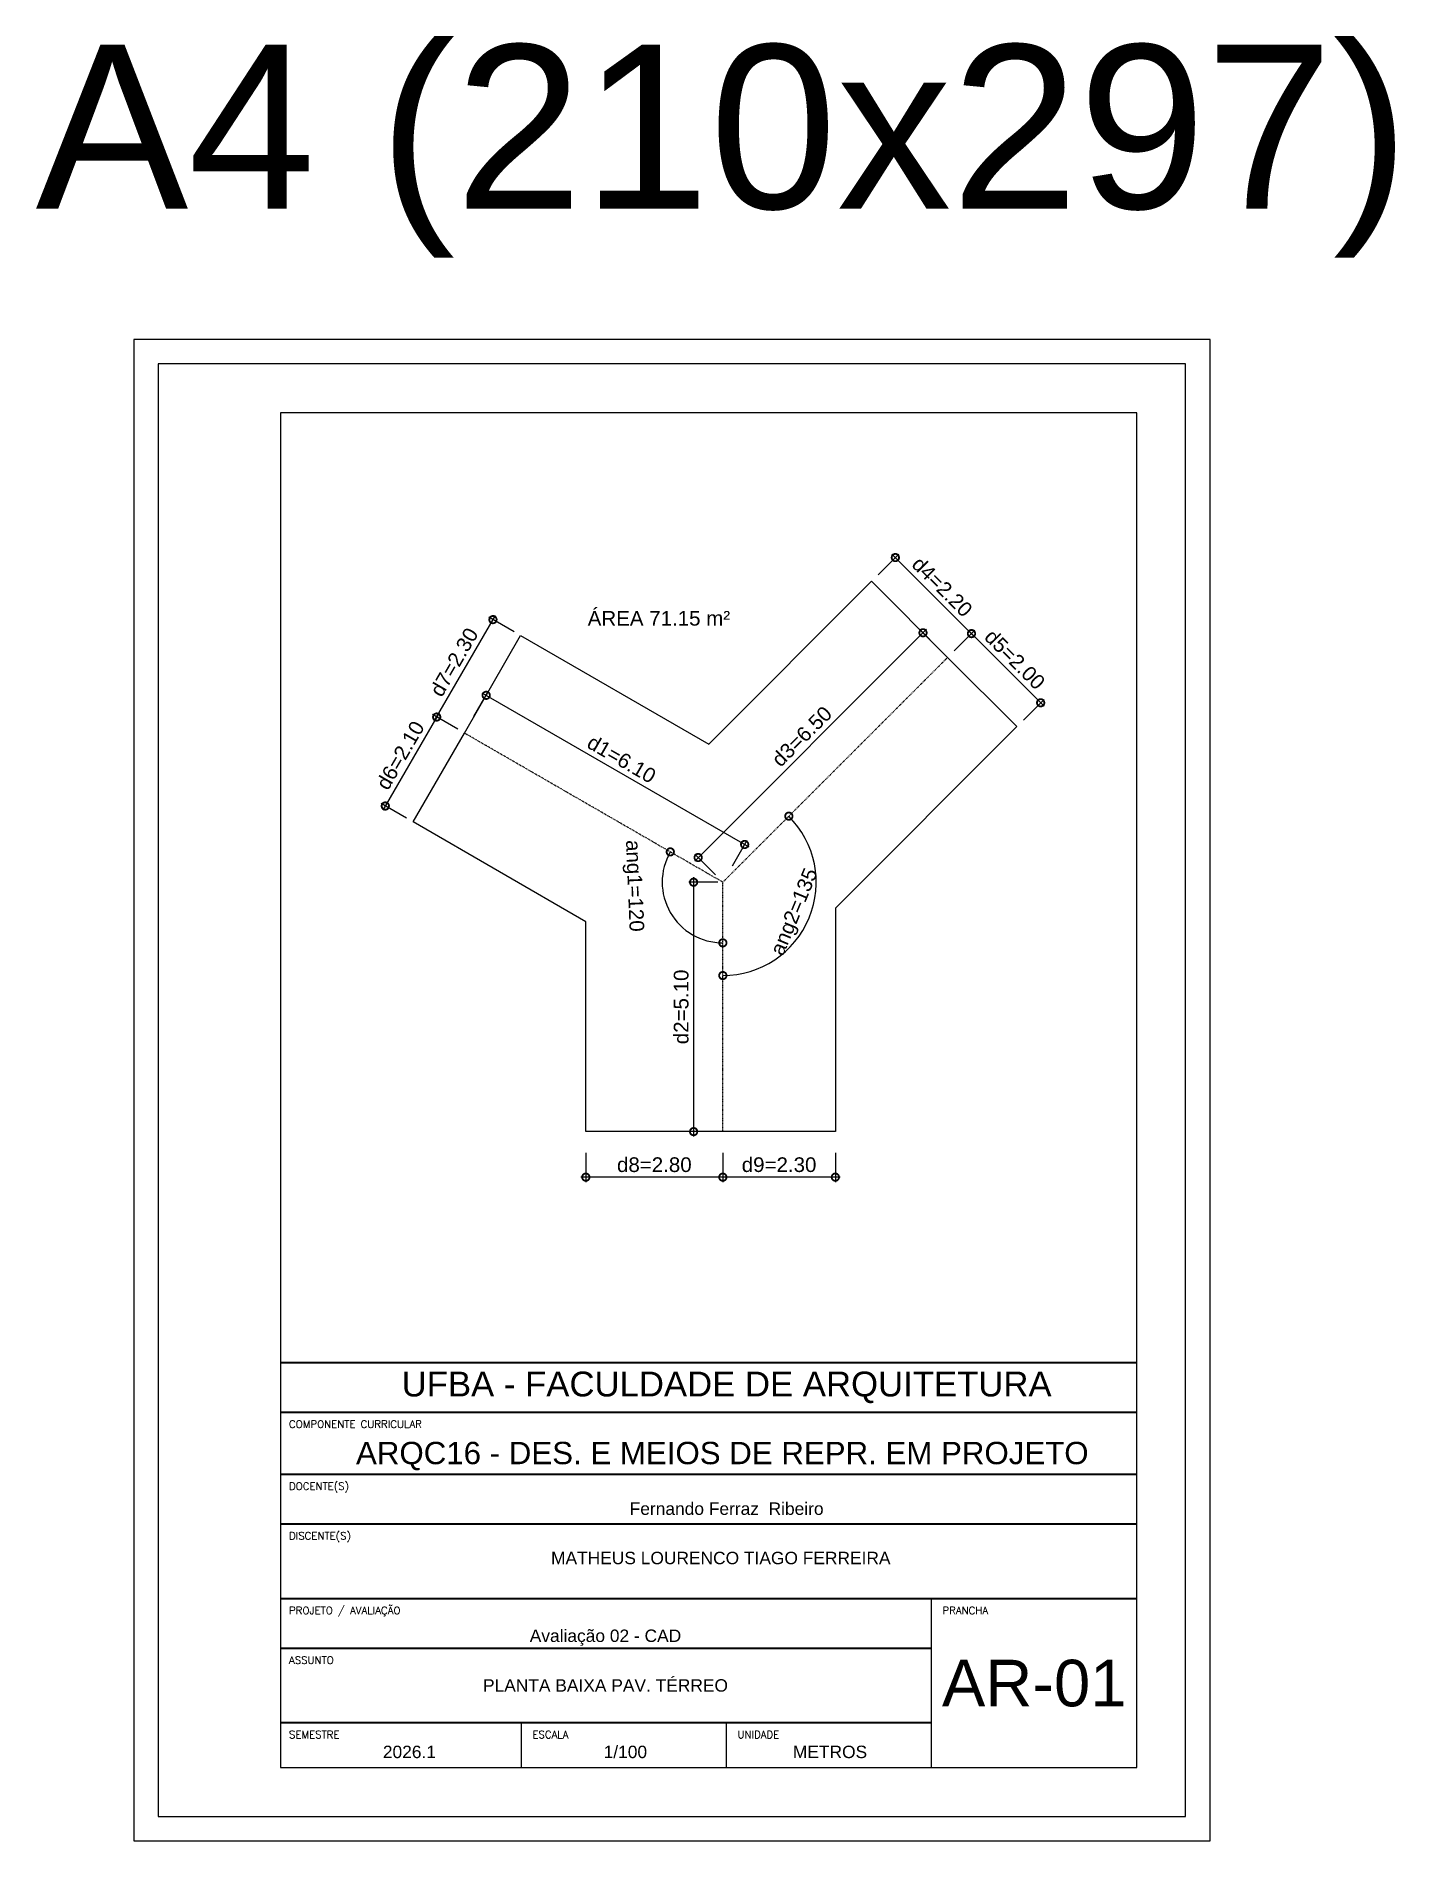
# Paper-space layout 'contorno' of a CAD drawing. Header units: metres. Extents: x -235 to 43, y -5 to 364.
# The model-space entities are those that its viewports show. They can reach past a viewport. Long polylines and large blocks are cut down to what shows.
import ezdxf
from ezdxf.enums import TextEntityAlignment as Align

# ---------------------------------------------------------------- set-up
doc = ezdxf.new("R2010")
doc.units = ezdxf.units.M
doc.header["$LTSCALE"] = 0.1
doc.linetypes.add('DASHDOT', pattern=[25.4, 12.7, -6.35, 0, -6.35])
doc.layers.add('0_MRG_AUX', color=7, linetype='Continuous', true_color=0xecbcd1, plot=False)
for name, color, linetype in [('ARQ_EIXO CINZA 04', 139, 'DASHDOT'), ('MRG_EXTERNA', 1, 'Continuous'), ('MRG_INTERNA', 2, 'Continuous'), ('SIMB_01', 1, 'Continuous')]:
    doc.layers.add(name, color=color, linetype=linetype)
doc.layers.add('COTA AZUL', color=5, linetype='Continuous', lineweight=25, true_color=0x0000ff)
doc.styles.add('Annot_3.0mm', font='arial.ttf', dxfattribs={"height": 3})
doc.styles.add('Arial', font='arial.ttf')
doc.styles.add('cota', font='arial.ttf')
doc.styles.add('T1-5', font='simplex.shx', dxfattribs={"height": 2.5})
doc.dimstyles.new('Info 01 - annot', dxfattribs={"dimtxt": 3, "dimasz": 3, "dimexe": 1, "dimexo": 1, "dimgap": 1, "dimtad": 1, "dimzin": 4, "dimtxsty": 'cota', "dimblk": 'DOTSMALL', "dimcen": 2, "dimdle": 1, "dimclrd": 256, "dimclre": 256, "dimclrt": 1, "dimazin": 2, "dimtfac": 0.09, "dimtmove": 2, "dimatfit": 2, "dimfxl": 5, "dimfxlon": 1, "dimtolj": 1, "dimtzin": 4, "dimlwd": -1, "dimarcsym": 1})

# ---------------------------------------------------------------- blocks, each defined once
blk = doc.blocks.new('FORMATO_A4')
at = {"layer": '0_MRG_AUX'}
blk.add_lwpolyline([(-215, 302), (-215, -5), (5, -5), (5, 302)], close=True, dxfattribs=at)
at = {"layer": 'MRG_EXTERNA'}
blk.add_lwpolyline([(-210, 297), (-210, 0), (0, 0), (0, 297)], close=True, dxfattribs=at)
at = {"layer": 'MRG_INTERNA'}
for p, q in [((-185, 287), (-185, 10)), ((-10, 287), (-185, 287)), ((-10, 10), (-10, 287)), ((-185, 10), (-10, 10))]:
    blk.add_line(p, q, dxfattribs=at)
blk = doc.blocks.new('carimbo01')
at = {"layer": 'SIMB_01', "flags": 128}
blk.add_lwpolyline([(-6890, 3260, 16, 16, 0), (0, 3260, 0, 0, 0), (0, 0, 0, 0, 0), (-1650, 0, 0, 0, 0)], format="xyseb", dxfattribs=at)
at = {"layer": 'SIMB_01', "const_width": 16, "flags": 128}
for points in [[(-6890, 2860), (0, 2860)], [(-6890, 2360), (0, 2360)], [(-6890, 1960), (0, 1960)], [(-6890, 1360), (0, 1360)], [(-6890, 960), (-1650, 960)], [(-1650, 360), (-6890, 360)]]:
    blk.add_lwpolyline(points, dxfattribs=at)
at = {"layer": 'SIMB_01'}
for points in [[(-1650, 0), (-1650, 360), (-1650, 1360)], [(-4950, 0), (-4950, 360)], [(-3300, 0), (-3300, 360)]]:
    blk.add_lwpolyline(points, dxfattribs=at)
at = {"layer": 'SIMB_01', "style": 'T1-5'}
for s, p in [('COMPONENTE CURRICULAR', (-6822, 2735)), ('DOCENTE(S)', (-6822, 2235)), ('DISCENTE(S)', (-6822, 1835)), ('PROJETO / AVALIAÇÃO', (-6822, 1235)), ('PRANCHA', (-1563, 1235)), ('ASSUNTO', (-6822, 835)), ('SEMESTRE', (-6822, 235)), ('ESCALA', (-4863, 235)), ('UNIDADE', (-3213, 235))]:
    blk.add_text(s, height=60, dxfattribs=at).set_placement(p)
at = {"layer": 'SIMB_01', "insert": (-6600, 3260), "char_height": 0.3, "width": 6600, "attachment_point": 1, "style": 'Annot_3.0mm'}
blk.add_mtext('UNIVERSIDADE FEDERAL DA BAHIA - FACULDADE DE ARQUITERUA', dxfattribs=at)
at = {"layer": 'SIMB_01', "insert": (-3300, 3060), "char_height": 200, "attachment_point": 5, "style": 'Annot_3.0mm'}
blk.add_mtext_dynamic_manual_height_columns('\\pxqc;UFBA - FACULDADE DE ARQUITETURA', width=5970.81, gutter_width=1.5, heights=[0], dxfattribs=at)
at = {"layer": 'SIMB_01', "style": 'cota'}
for tag, height, p in [('COMPONENTE', 180, (-3300, 2532)), ('DOCESNTE(S)', 100, (-3300, 2084)), ('DISCESNTE(S)', 100, (-3347, 1687)), ('PROJETO/AVALIAÇÃO', 100, (-4275, 1061)), ('NUM', 375, (-825, 680)), ('ASSUNTO', 100, (-4275, 661)), ('SEMESTRE', 100, (-5853, 126)), ('ESCALA', 100, (-4115, 126)), ('UNIDADE', 100, (-2468, 126))]:
    blk.add_attdef(tag, text='', height=height, dxfattribs=at).set_placement(p, align=Align.MIDDLE_CENTER)
blk = doc.blocks.new('_DotSmall')
at = {"color": 0, "linetype": 'ByBlock', "const_width": 0.5}
blk.add_lwpolyline([(-0.0625, 0, 1), (0.0625, 0, 1)], format="xyb", close=True, dxfattribs=at)
blk = doc.blocks.new('*D6')
at = {"layer": 'COTA AZUL', "lineweight": -2, "transparency": 16777216}
for p, q in [((-4.641, 2.504), (-4.341, 3.024)), ((0.642, -0.546), (0.942, -0.026))]:
    blk.add_line(p, q, dxfattribs=at)
at = {"layer": 'COTA AZUL', "transparency": 16777216}
blk.add_line((-4.478, 2.987), (0.978, -0.163), dxfattribs=at)
at = {"layer": 'Defpoints', "color": 0, "transparency": 16777216}
for p in [(-4.837, 2.166), (0.892, -0.113), (0.446, -0.884)]:
    blk.add_point(p, dxfattribs=at)
at = {"layer": 'COTA AZUL', "transparency": 16777216, "xscale": 0.3, "yscale": 0.3, "zscale": 0.3}
for p, rotation in [((-4.391, 2.937), 150), ((0.892, -0.113), 330.0000000000001)]:
    blk.add_blockref('_DotSmall', p, dxfattribs=dict(at, rotation=rotation))
at = {"layer": 'COTA AZUL', "color": 1, "transparency": 16777216, "insert": (-1.623, 1.632), "char_height": 0.3, "attachment_point": 5, "rotation": 330, "style": 'cota'}
blk.add_mtext('\\A1;d1=6.10', dxfattribs=at)
blk = doc.blocks.new('*D8')
at = {"layer": 'COTA AZUL', "lineweight": -2, "transparency": 16777216}
for p, q in [((0.346, -0.884), (-0.251, -0.884)), ((0.346, -5.984), (-0.251, -5.984))]:
    blk.add_line(p, q, dxfattribs=at)
at = {"layer": 'COTA AZUL', "transparency": 16777216}
blk.add_line((-0.151, -0.784), (-0.151, -6.084), dxfattribs=at)
at = {"layer": 'Defpoints', "color": 0, "transparency": 16777216}
for p in [(0.446, -0.884), (-0.151, -5.984), (0.446, -5.984)]:
    blk.add_point(p, dxfattribs=at)
at = {"layer": 'COTA AZUL', "transparency": 16777216, "xscale": 0.3, "yscale": 0.3, "zscale": 0.3}
for p, rotation in [((-0.151, -0.884), 90), ((-0.151, -5.984), 270)]:
    blk.add_blockref('_DotSmall', p, dxfattribs=dict(at, rotation=rotation))
at = {"layer": 'COTA AZUL', "color": 1, "transparency": 16777216, "insert": (-0.404, -3.434), "char_height": 0.3, "attachment_point": 5, "rotation": 90, "style": 'cota'}
blk.add_mtext('\\A1;d2=5.10', dxfattribs=at)
blk = doc.blocks.new('*D7')
at = {"layer": 'COTA AZUL', "transparency": 16777216}
blk.add_line((-0.129, -0.451), (4.609, 4.287), dxfattribs=at)
at = {"layer": 'COTA AZUL', "lineweight": -2, "transparency": 16777216}
for p, q in [((4.892, 3.863), (4.467, 4.287)), ((0.295, -0.733), (-0.129, -0.309))]:
    blk.add_line(p, q, dxfattribs=at)
at = {"layer": 'Defpoints', "color": 0, "transparency": 16777216}
for p in [(4.538, 4.216), (5.042, 3.712), (0.446, -0.884)]:
    blk.add_point(p, dxfattribs=at)
at = {"layer": 'COTA AZUL', "transparency": 16777216, "xscale": 0.3, "yscale": 0.3, "zscale": 0.3}
for p, rotation in [((4.538, 4.216), 45.00000000000001), ((-0.058, -0.38), 225)]:
    blk.add_blockref('_DotSmall', p, dxfattribs=dict(at, rotation=rotation))
at = {"layer": 'COTA AZUL', "color": 1, "transparency": 16777216, "insert": (2.061, 2.097), "char_height": 0.3, "attachment_point": 5, "rotation": 45, "style": 'cota'}
blk.add_mtext('\\A1;d3=6.50', dxfattribs=at)
blk = doc.blocks.new('*D2')
at = {"layer": 'COTA AZUL', "lineweight": -2, "transparency": 16777216}
for p, q in [((3.62, 5.401), (4.044, 5.825)), ((5.176, 3.845), (5.6, 4.269))]:
    blk.add_line(p, q, dxfattribs=at)
at = {"layer": 'COTA AZUL', "transparency": 16777216}
blk.add_line((3.903, 5.825), (5.6, 4.128), dxfattribs=at)
at = {"layer": 'Defpoints', "color": 0, "transparency": 16777216}
for p in [(3.487, 5.268), (5.529, 4.199), (5.042, 3.712)]:
    blk.add_point(p, dxfattribs=at)
at = {"layer": 'COTA AZUL', "transparency": 16777216, "xscale": 0.3, "yscale": 0.3, "zscale": 0.3}
for p, rotation in [((3.973, 5.754), 135), ((5.529, 4.199), 315)]:
    blk.add_blockref('_DotSmall', p, dxfattribs=dict(at, rotation=rotation))
at = {"layer": 'COTA AZUL', "color": 1, "transparency": 16777216, "insert": (4.93, 5.156), "char_height": 0.3, "attachment_point": 5, "rotation": 315, "style": 'cota'}
blk.add_mtext('\\A1;d4=2.20', dxfattribs=at)
blk = doc.blocks.new('*D3')
at = {"layer": 'COTA AZUL', "lineweight": -2, "transparency": 16777216}
for p, q in [((5.176, 3.845), (5.6, 4.269)), ((6.59, 2.431), (7.014, 2.855))]:
    blk.add_line(p, q, dxfattribs=at)
at = {"layer": 'COTA AZUL', "transparency": 16777216}
blk.add_line((5.458, 4.269), (7.014, 2.714), dxfattribs=at)
at = {"layer": 'Defpoints', "color": 0, "transparency": 16777216}
for p in [(5.042, 3.712), (6.943, 2.785), (6.457, 2.298)]:
    blk.add_point(p, dxfattribs=at)
at = {"layer": 'COTA AZUL', "transparency": 16777216, "xscale": 0.3, "yscale": 0.3, "zscale": 0.3}
for p, rotation in [((5.529, 4.199), 135), ((6.943, 2.785), 315)]:
    blk.add_blockref('_DotSmall', p, dxfattribs=dict(at, rotation=rotation))
at = {"layer": 'COTA AZUL', "color": 1, "transparency": 16777216, "insert": (6.415, 3.671), "char_height": 0.3, "attachment_point": 5, "rotation": 315, "style": 'cota'}
blk.add_mtext('\\A1;d5=2.00', dxfattribs=at)
blk = doc.blocks.new('*D5')
at = {"layer": 'COTA AZUL', "transparency": 16777216}
blk.add_line((-5.353, 2.579), (-6.503, 0.588), dxfattribs=at)
at = {"layer": 'COTA AZUL', "lineweight": -2, "transparency": 16777216}
for p, q in [((-4.97, 2.243), (-5.49, 2.543)), ((-6.02, 0.424), (-6.54, 0.724))]:
    blk.add_line(p, q, dxfattribs=at)
at = {"layer": 'Defpoints', "color": 0, "transparency": 16777216}
for p in [(-4.837, 2.166), (-6.453, 0.674), (-5.887, 0.347)]:
    blk.add_point(p, dxfattribs=at)
at = {"layer": 'COTA AZUL', "transparency": 16777216, "xscale": 0.3, "yscale": 0.3, "zscale": 0.3}
for p, rotation in [((-5.403, 2.493), 60.00000000000002), ((-6.453, 0.674), 240)]:
    blk.add_blockref('_DotSmall', p, dxfattribs=dict(at, rotation=rotation))
at = {"layer": 'COTA AZUL', "color": 1, "transparency": 16777216, "insert": (-6.147, 1.71), "char_height": 0.3, "attachment_point": 5, "rotation": 60, "style": 'cota'}
blk.add_mtext('\\A1;d6=2.10', dxfattribs=at)
blk = doc.blocks.new('*D4')
at = {"layer": 'COTA AZUL', "transparency": 16777216}
blk.add_line((-5.453, 2.406), (-4.203, 4.571), dxfattribs=at)
at = {"layer": 'COTA AZUL', "lineweight": -2, "transparency": 16777216}
for p, q in [((-3.82, 4.235), (-4.34, 4.535)), ((-4.97, 2.243), (-5.49, 2.543))]:
    blk.add_line(p, q, dxfattribs=at)
at = {"layer": 'Defpoints', "color": 0, "transparency": 16777216}
for p in [(-4.253, 4.485), (-3.687, 4.158), (-4.837, 2.166)]:
    blk.add_point(p, dxfattribs=at)
at = {"layer": 'COTA AZUL', "transparency": 16777216, "xscale": 0.3, "yscale": 0.3, "zscale": 0.3}
for p, rotation in [((-4.253, 4.485), 60.00000000000007), ((-5.403, 2.493), 240.0000000000001)]:
    blk.add_blockref('_DotSmall', p, dxfattribs=dict(at, rotation=rotation))
at = {"layer": 'COTA AZUL', "color": 1, "transparency": 16777216, "insert": (-5.047, 3.615), "char_height": 0.3, "attachment_point": 5, "rotation": 60, "style": 'cota'}
blk.add_mtext('\\A1;d7=2.30', dxfattribs=at)
blk = doc.blocks.new('*D12')
at = {"layer": 'COTA AZUL', "lineweight": -2, "transparency": 16777216}
for p, q in [((-2.354, -6.415), (-2.354, -7.015)), ((0.446, -6.415), (0.446, -7.015))]:
    blk.add_line(p, q, dxfattribs=at)
at = {"layer": 'COTA AZUL', "transparency": 16777216}
blk.add_line((0.546, -6.915), (-2.454, -6.915), dxfattribs=at)
at = {"layer": 'Defpoints', "color": 0, "transparency": 16777216}
for p in [(-2.354, -5.984), (0.446, -5.984), (-2.354, -6.915)]:
    blk.add_point(p, dxfattribs=at)
at = {"layer": 'COTA AZUL', "transparency": 16777216, "xscale": 0.3, "yscale": 0.3, "zscale": 0.3, "rotation": 180}
blk.add_blockref('_DotSmall', (-2.354, -6.915), dxfattribs=at)
at = {"layer": 'COTA AZUL', "transparency": 16777216, "xscale": 0.3, "yscale": 0.3, "zscale": 0.3}
blk.add_blockref('_DotSmall', (0.446, -6.915), dxfattribs=at)
at = {"layer": 'COTA AZUL', "color": 1, "transparency": 16777216, "insert": (-0.954, -6.662), "char_height": 0.3, "attachment_point": 5, "style": 'cota'}
blk.add_mtext('\\A1;d8=2.80', dxfattribs=at)
blk = doc.blocks.new('*D11')
at = {"layer": 'COTA AZUL', "lineweight": -2, "transparency": 16777216}
for p, q in [((0.446, -6.415), (0.446, -7.015)), ((2.746, -6.415), (2.746, -7.015))]:
    blk.add_line(p, q, dxfattribs=at)
at = {"layer": 'COTA AZUL', "transparency": 16777216}
blk.add_line((2.846, -6.915), (0.346, -6.915), dxfattribs=at)
at = {"layer": 'Defpoints', "color": 0, "transparency": 16777216}
for p in [(0.446, -5.984), (2.746, -5.984), (0.446, -6.915)]:
    blk.add_point(p, dxfattribs=at)
at = {"layer": 'COTA AZUL', "transparency": 16777216, "xscale": 0.3, "yscale": 0.3, "zscale": 0.3, "rotation": 180}
blk.add_blockref('_DotSmall', (0.446, -6.915), dxfattribs=at)
at = {"layer": 'COTA AZUL', "transparency": 16777216, "xscale": 0.3, "yscale": 0.3, "zscale": 0.3}
blk.add_blockref('_DotSmall', (2.746, -6.915), dxfattribs=at)
at = {"layer": 'COTA AZUL', "color": 1, "transparency": 16777216, "insert": (1.596, -6.662), "char_height": 0.3, "attachment_point": 5, "style": 'cota'}
blk.add_mtext('\\A1;d9=2.30', dxfattribs=at)
blk = doc.blocks.new('*D9')
at = {"layer": 'COTA AZUL', "transparency": 16777216}
blk.add_arc((0.446, -0.884), 1.24, 150, 270, dxfattribs=at)
at = {"layer": 'Defpoints', "color": 0, "transparency": 16777216}
for p in [(-4.837, 2.166), (0.446, -0.884), (0.446, -0.884), (-0.351, -1.834), (0.446, -5.984)]:
    blk.add_point(p, dxfattribs=at)
at = {"layer": 'COTA AZUL', "transparency": 16777216, "xscale": 0.3, "yscale": 0.3, "zscale": 0.3, "rotation": 60.00000000000009}
blk.add_blockref('_DotSmall', (-0.628, -0.264), dxfattribs=at)
at = {"layer": 'COTA AZUL', "transparency": 16777216, "xscale": 0.3, "yscale": 0.3, "zscale": 0.3}
blk.add_blockref('_DotSmall', (0.446, -2.125), dxfattribs=at)
at = {"layer": 'COTA AZUL', "color": 1, "transparency": 16777216, "insert": (-1.391, -0.96), "char_height": 0.3, "attachment_point": 5, "rotation": 272.3554, "style": 'cota'}
blk.add_mtext('\\A1;ang1=120', dxfattribs=at)
blk = doc.blocks.new('*D10')
at = {"layer": 'COTA AZUL', "transparency": 16777216}
blk.add_arc((0.446, -0.884), 1.909, 270, 45, dxfattribs=at)
at = {"layer": 'Defpoints', "color": 0, "transparency": 16777216}
for p in [(5.042, 3.712), (0.446, -0.884), (0.446, -0.884), (1.796, -2.234), (0.446, -5.984)]:
    blk.add_point(p, dxfattribs=at)
at = {"layer": 'COTA AZUL', "transparency": 16777216, "xscale": 0.3, "yscale": 0.3, "zscale": 0.3}
for p, rotation in [((1.796, 0.466), 135.0000000000001), ((0.446, -2.793), 180)]:
    blk.add_blockref('_DotSmall', p, dxfattribs=dict(at, rotation=rotation))
at = {"layer": 'COTA AZUL', "color": 1, "transparency": 16777216, "insert": (1.938, -1.502), "char_height": 0.3, "attachment_point": 5, "rotation": 67.5, "style": 'cota'}
blk.add_mtext('\\A1;ang2=135', dxfattribs=at)

msp = doc.modelspace()

# ---------------------------------------------------------------- linework, layer by layer
msp.add_lwpolyline([(-4.837, 2.166), (-3.687, 4.158), (0.157, 1.938), (3.487, 5.268), (5.042, 3.712), (6.457, 2.298), (2.746, -1.413), (2.746, -5.984), (0.446, -5.984), (-2.354, -5.984), (-2.354, -1.692), (-5.887, 0.347), (-4.837, 2.166)])
at = {"layer": 'ARQ_EIXO CINZA 04'}
for p, q in [((0.446, -0.884), (5.042, 3.712)), ((0.446, -0.884), (-4.837, 2.166)), ((0.446, -5.984), (0.446, -0.884))]:
    msp.add_line(p, q, dxfattribs=at)

# ---------------------------------------------------------------- texts
at = {"layer": 'SIMB_01', "insert": (-2.316, 4.662), "char_height": 0.3, "width": 3.9108, "attachment_point": 1, "style": 'Annot_3.0mm'}
msp.add_mtext('ÁREA 71.15 m²', dxfattribs=at)

# ---------------------------------------------------------------- dimensions: what is measured, and where the dimension line sits
at = {"layer": 'COTA AZUL'}
for p1, p2, distance, text, picture, middle in [((3.487, 5.268), (5.042, 3.712), 0.688, 'd4=2.20', '*D2', (4.93, 5.156)), ((-4.837, 2.166), (-3.687, 4.158), 0.654, 'd7=2.30', '*D4', (-5.047, 3.615)), ((0.446, -0.884), (5.042, 3.712), 0.713, 'd3=6.50', '*D7', (2.061, 2.097)), ((5.042, 3.712), (6.457, 2.298), 0.688, 'd5=2.00', '*D3', (6.415, 3.671)), ((-4.837, 2.166), (0.446, -0.884), 0.891, 'd1=6.10', '*D6', (-1.623, 1.632)), ((-4.837, 2.166), (-5.887, 0.347), -0.654, 'd6=2.10', '*D5', (-6.147, 1.71)), ((0.446, -5.984), (-2.354, -5.984), 0.931, 'd8=2.80', '*D12', (-0.954, -6.662)), ((2.746, -5.984), (0.446, -5.984), 0.931, 'd9=2.30', '*D11', (1.596, -6.662))]:
    dim = msp.add_aligned_dim(p1=p1, p2=p2, distance=distance, text=text, dimstyle='Info 01 - annot', override={"dimscale": 0}, dxfattribs=at)
    dim.commit()
    dim.dimension.update_dxf_attribs({"geometry": picture, "text_midpoint": middle})
dim = msp.add_angular_dim_2l(base=(1.796, -2.234), line1=((0.446, -0.884), (5.042, 3.712)), line2=((0.446, -5.984), (0.446, -0.884)), text='ang2=135', dimstyle='Info 01 - annot', override={"dimscale": 0}, dxfattribs=at)
dim.commit()
dim.dimension.update_dxf_attribs({"geometry": '*D10', "text_midpoint": (1.938, -1.502)})
dim = msp.add_angular_dim_2l(base=(-0.351, -1.834), line1=((0.446, -0.884), (-4.837, 2.166)), line2=((0.446, -5.984), (0.446, -0.884)), text='ang1=120', dimstyle='Info 01 - annot', override={"dimscale": 0}, dxfattribs=at)
dim.commit()
dim.dimension.update_dxf_attribs({"geometry": '*D9', "text_midpoint": (-1.391, -0.96), "dimtype": 162})
dim = msp.add_linear_dim(base=(-0.151, -5.984), p1=(0.446, -0.884), p2=(0.446, -5.984), angle=90, text='d2=5.10', dimstyle='Info 01 - annot', override={"dimscale": 0}, dxfattribs=at)
dim.commit()
dim.dimension.update_dxf_attribs({"geometry": '*D8', "text_midpoint": (-0.404, -3.434)})

psp = doc.layouts.new('contorno')

# ---------------------------------------------------------------- block references
psp.add_blockref('FORMATO_A4', (0, 0))
at = {"layer": 'COTA AZUL', "xscale": 0.0254, "yscale": 0.0254, "zscale": 0.0254}
psp.add_blockref('carimbo01', (-10, 10), dxfattribs=at).add_auto_attribs({'COMPONENTE': 'ARQC16 - DES. E MEIOS DE REPR. EM PROJETO ', 'DOCESNTE(S)': 'Fernando Ferraz  Ribeiro', 'PROJETO/AVALIAÇÃO': 'Avaliação 02 - CAD', 'DISCESNTE(S)': 'MATHEUS LOURENCO TIAGO FERREIRA', 'ASSUNTO': 'PLANTA BAIXA PAV. TÉRREO', 'SEMESTRE': '2026.1', 'ESCALA': '1/100', 'UNIDADE': 'METROS', 'NUM': 'AR-01'})

# ---------------------------------------------------------------- texts
at = {"style": 'Arial'}
psp.add_text('A4 (210x297)', height=33.4769, dxfattribs=at).set_placement((-94.69, 362.25), align=Align.TOP_CENTER)

# ---------------------------------------------------------------- viewports
at = {"layer": '0_MRG_AUX'}
psp.add_viewport(center=(-97.5, 189.9), size=(175, 194.196), view_center_point=(0.156, -0.997), view_height=19.4196, dxfattribs=at)

doc.saveas('drawing.dxf')
